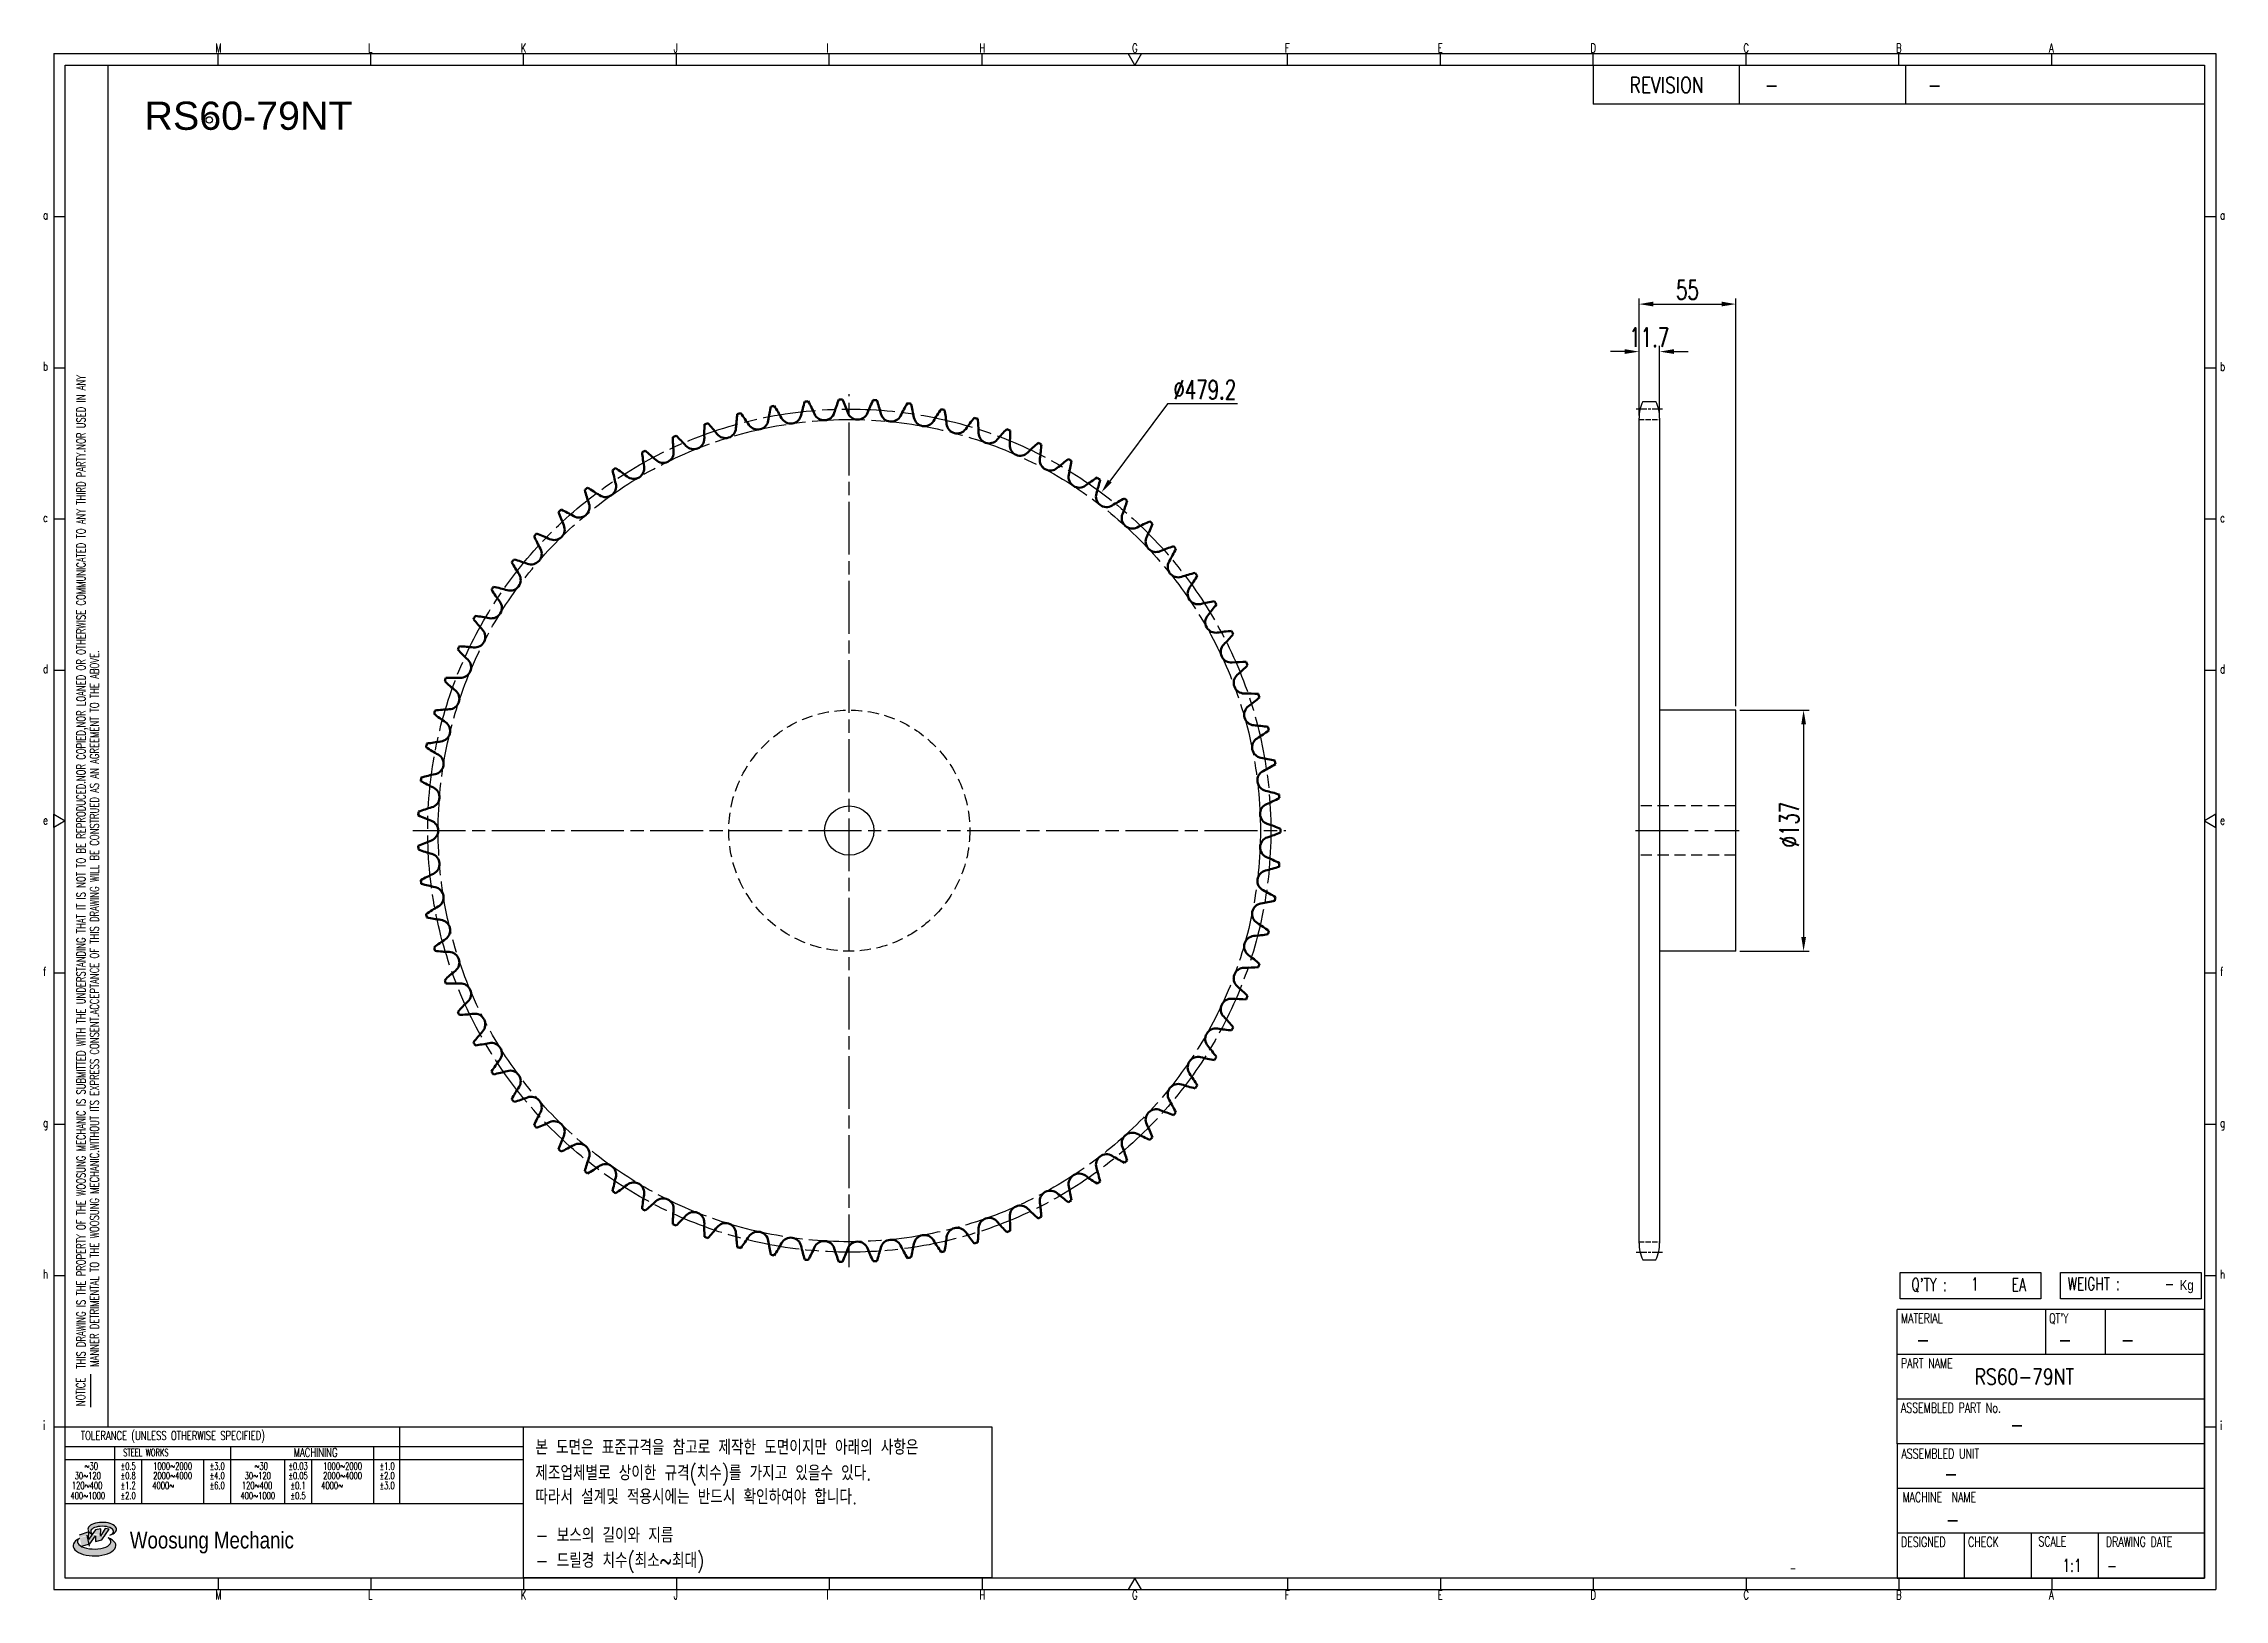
# Model space of a CAD drawing. Header units: millimetres. Extents: x 24037 to 25276, y 26 to 910.
import ezdxf
from ezdxf.enums import TextEntityAlignment as Align

# ---------------------------------------------------------------- set-up
doc = ezdxf.new("R2010")
doc.units = ezdxf.units.MM
for name, pattern in [('AM_ISO02W050', [7.5, 6, -1.5]), ('AM_ISO02W050x2', [3.75, 3, -0.75]), ('AM_ISO08W050', [18, 12, -1.5, 3, -1.5]), ('AM_ISO08W050x2', [9, 6, -0.75, 1.5, -0.75]), ('HIDDEN', [9.525, 6.35, -3.175])]:
    doc.linetypes.add(name, pattern=pattern)
for name, color, linetype, lineweight in [('AM_0N', 7, 'Continuous', 50), ('AM_3N', 6, 'AM_ISO02W050', 25), ('AM_7N', 4, 'AM_ISO08W050', 25)]:
    doc.layers.add(name, color=color, linetype=linetype, lineweight=lineweight)
for name, color, linetype in [('HL', 2, 'HIDDEN'), ('S-DIM', 7, 'Continuous'), ('TITLE', 7, 'Continuous'), ('도면레이아웃', 7, 'Continuous')]:
    doc.layers.add(name, color=color, linetype=linetype)
doc.styles.add('HAN', font='ROMANS.shx', dxfattribs={"width": 0.7, "bigfont": 'whgtxt.shx'})
doc.styles.add('HKD_ST2', font='romans.shx', dxfattribs={"width": 0.7, "height": 4, "bigfont": '@extfont2.shx'})
doc.styles.add('HSG', font='SIMPLEX.shx', dxfattribs={"width": 0.7, "bigfont": 'HSG.shx'})
doc.styles.add('ROMANS', font='romans.shx', dxfattribs={"width": 0.7, "bigfont": 'whgtxt.shx'})
doc.styles.add('SLDTEXTSTYLE4', font='arial.ttf', dxfattribs={"width": 0.8})
doc.styles.get("Standard").update_dxf_attribs({"font": 'arial.ttf'})
doc.dimstyles.new('APP23', dxfattribs={"dimscale": 4.5, "dimtxt": 2.4, "dimasz": 1.8, "dimexe": 0.7, "dimexo": 0.5, "dimgap": 0.6, "dimtad": 1, "dimtoh": 1, "dimdec": 1, "dimrnd": 0.01, "dimzin": 9, "dimdsep": 46, "dimtxsty": 'HSG', "dimcen": 0, "dimclrd": 1, "dimclre": 1, "dimclrt": 256, "dimazin": 2, "dimtp": 1, "dimtm": 1, "dimtfac": 0.5, "dimtdec": 1, "dimtix": 1, "dimtofl": 0, "dimtmove": 0, "dimatfit": 3, "dimfxl": 0, "dimtvp": 1, "dimtolj": 2, "dimlwd": -1, "dimlwe": -1, "dimarcsym": 0})

# ---------------------------------------------------------------- blocks, each defined once
blk = doc.blocks.new('SUYWSHJH')
at = {"layer": '도면레이아웃'}
h = blk.add_hatch(color=10, dxfattribs=at)
h.paths.add_polyline_path([(1.544, 35.177), (1.554, 34.966), (1.779, 35.034), (2.054, 35.422), (1.908, 35.446), (1.728, 35.167), (1.741, 35.439), (1.547, 35.405), (1.292, 35.041), (1.295, 35.33), (0.943, 35.208), (1.03, 34.8), (1.336, 34.885)])
edge = h.paths.add_edge_path()
edge.add_ellipse((1.795, 35.421), major_axis=(-0.53, 0), ratio=0.487785, start_angle=122.36065, end_angle=403.39574)
edge.add_line((1.411, 35.244), (1.419, 35.261))
edge.add_ellipse((1.798, 35.344), major_axis=(-0.423, 0), ratio=0.444396, start_angle=131.58977, end_angle=386.19408, ccw=False)
edge = h.paths.add_edge_path()
edge.add_ellipse((1.512, 34.815), major_axis=(-0.793, 0), ratio=0.480113, start_angle=314.67633, end_angle=590.85213)
edge.add_ellipse((1.501, 34.958), major_axis=(-0.62, 0), ratio=0.43311, start_angle=331.7024, end_angle=574.42495, ccw=False)
for p, q in [((0, 90.118), (80.15, 90.118)), ((0, 90.118), (0, 33.191)), ((6.089, 89.693), (6.089, 90.118)), ((11.753, 89.693), (11.753, 90.118)), ((17.418, 89.693), (17.418, 90.118)), ((23.082, 89.693), (23.082, 90.118)), ((28.746, 89.693), (28.746, 90.118)), ((34.411, 89.693), (34.411, 90.118)), ((45.739, 89.693), (45.739, 90.118)), ((51.404, 89.693), (51.404, 90.118)), ((57.068, 89.693), (57.068, 90.118)), ((62.732, 89.693), (62.732, 90.118)), ((68.397, 89.693), (68.397, 90.118)), ((74.061, 89.693), (74.061, 90.118)), ((80.15, 90.118), (80.15, 33.191)), ((0, 84.085), (0.425, 84.085)), ((79.725, 84.085), (80.15, 84.085)), ((0, 78.478), (0.425, 78.478)), ((79.725, 78.478), (80.15, 78.478)), ((0, 72.87), (0.425, 72.87)), ((79.725, 72.87), (80.15, 72.87)), ((0, 67.262), (0.425, 67.262)), ((79.725, 67.262), (80.15, 67.262)), ((0, 56.047), (0.425, 56.047)), ((79.725, 56.047), (80.15, 56.047)), ((0, 50.439), (0.425, 50.439)), ((79.725, 50.439), (80.15, 50.439)), ((0, 44.832), (0.425, 44.832)), ((79.725, 44.832), (80.15, 44.832)), ((1.377, 39.947), (1.377, 41.174)), ((0, 39.224), (0.425, 39.224)), ((79.725, 39.224), (80.15, 39.224)), ((0, 33.191), (80.15, 33.191)), ((6.089, 33.616), (6.089, 33.191)), ((11.753, 33.616), (11.753, 33.191)), ((17.418, 33.616), (17.418, 33.191)), ((23.082, 33.616), (23.082, 33.191)), ((28.746, 33.616), (28.746, 33.191)), ((34.411, 33.616), (34.411, 33.191)), ((45.739, 33.616), (45.739, 33.191)), ((51.404, 33.616), (51.404, 33.191)), ((57.068, 33.616), (57.068, 33.191)), ((62.732, 33.616), (62.732, 33.191)), ((68.397, 33.616), (68.397, 33.191)), ((74.061, 33.616), (74.061, 33.191))]:
    blk.add_line(p, q)
at = {"color": 2}
for p, q in [((2.017, 39.224), (2.017, 89.693)), ((0.425, 39.224), (17.418, 39.224)), ((12.816, 39.224), (12.816, 36.382)), ((17.418, 33.616), (17.418, 39.224)), ((0.425, 38.487), (17.418, 38.487)), ((0.425, 38.012), (17.418, 38.012)), ((2.257, 38.487), (2.257, 36.382)), ((3.257, 38.012), (3.257, 36.382)), ((5.557, 38.012), (5.557, 36.382)), ((6.557, 38.5), (6.557, 36.382)), ((8.557, 38.012), (8.557, 36.382)), ((9.557, 38.026), (9.557, 36.382)), ((11.857, 38.487), (11.857, 36.382)), ((0.425, 36.382), (17.418, 36.382))]:
    blk.add_line(p, q, dxfattribs=at)
at = {"color": 6, "ltscale": 0.5}
for p, q in [((57.068, 89.693), (57.068, 88.246)), ((62.47, 89.693), (62.47, 88.246)), ((68.635, 89.693), (68.635, 88.246)), ((79.725, 88.246), (57.068, 88.246)), ((68.336, 38.59), (68.336, 43.563)), ((79.725, 43.563), (68.336, 43.563)), ((73.827, 43.563), (73.827, 41.905)), ((76.037, 43.563), (76.037, 41.905)), ((79.725, 38.59), (79.725, 43.563)), ((79.725, 41.905), (68.336, 41.905)), ((79.725, 40.248), (68.336, 40.248)), ((68.336, 38.59), (68.336, 33.616)), ((79.725, 38.59), (68.336, 38.59)), ((79.725, 33.616), (79.725, 38.59)), ((79.725, 36.932), (68.336, 36.932)), ((79.725, 35.274), (68.336, 35.274)), ((70.822, 33.616), (70.822, 35.274)), ((73.309, 33.616), (73.309, 35.274)), ((75.796, 33.616), (75.796, 35.274)), ((68.336, 33.616), (79.725, 33.616))]:
    blk.add_line(p, q, dxfattribs=at)
for points in [[(40.075, 89.693), (39.83, 90.118), (40.32, 90.118)], [(0.425, 89.693), (79.725, 89.693), (79.725, 33.616), (0.425, 33.616)], [(0.425, 61.679), (0, 61.433), (0, 61.924)], [(79.725, 61.679), (80.15, 61.433), (80.15, 61.924)], [(40.075, 33.616), (39.83, 33.191), (40.32, 33.191)]]:
    blk.add_lwpolyline(points, close=True)
at = {"layer": 'TITLE', "color": 20}
for p, q in [((68.449, 43.961), (68.449, 44.936)), ((68.449, 44.936), (73.654, 44.936)), ((73.654, 44.936), (73.654, 43.961)), ((74.39, 43.961), (74.39, 44.936)), ((74.39, 44.936), (79.595, 44.936)), ((79.595, 44.936), (79.595, 43.961)), ((73.654, 43.961), (68.449, 43.961)), ((79.595, 43.961), (74.39, 43.961))]:
    blk.add_line(p, q, dxfattribs=at)
at = {"layer": '도면레이아웃'}
for p, q in [((1.295, 35.33), (0.943, 35.208)), ((1.03, 34.8), (1.336, 34.885)), ((1.224, 35.208), (1.311, 34.8)), ((1.224, 35.208), (1.224, 35.208)), ((1.547, 35.405), (1.292, 35.041)), ((1.292, 35.041), (1.295, 35.33)), ((1.336, 34.885), (1.544, 35.177)), ((1.419, 35.261), (1.411, 35.244)), ((1.544, 35.177), (1.554, 34.966)), ((1.741, 35.439), (1.547, 35.405)), ((1.554, 34.966), (1.779, 35.034)), ((1.908, 35.446), (1.728, 35.167)), ((1.728, 35.167), (1.741, 35.439)), ((1.779, 35.034), (2.054, 35.422)), ((2.054, 35.422), (1.908, 35.446))]:
    blk.add_line(p, q, dxfattribs=at)
for centre, major_axis, ratio, start_param, end_param in [((1.795, 35.421), (-0.53, 0), 0.487785, 2.135596, 7.040584), ((1.512, 34.815), (-0.793, 0), 0.480113, 5.492138, 10.312315), ((1.501, 34.958), (-0.62, 0), 0.43311, 5.789299, 10.025607), ((1.798, 35.344), (-0.423, 0), 0.444396, 2.296675, 6.740358)]:
    blk.add_ellipse(centre, major_axis=major_axis, ratio=ratio, start_param=start_param, end_param=end_param, dxfattribs=at)
at = {"color": 4, "style": 'HKD_ST2', "width": 0.7}
for s, p in [('M', (5.988, 90.164)), ('L', (11.652, 90.164)), ('K', (17.316, 90.164)), ('J', (22.981, 90.164)), ('I', (28.645, 90.164)), ('H', (34.309, 90.164)), ('G', (39.974, 90.164)), ('F', (45.638, 90.164)), ('E', (51.302, 90.164)), ('D', (56.967, 90.164)), ('C', (62.631, 90.164)), ('B', (68.295, 90.164)), ('A', (73.96, 90.164)), ('a', (-0.395, 83.976)), ('a', (80.305, 83.97)), ('b', (-0.395, 78.368)), ('b', (80.305, 78.362)), ('c', (-0.395, 72.76)), ('c', (80.305, 72.754)), ('d', (-0.395, 67.153)), ('d', (80.305, 67.147)), ('e', (-0.395, 61.545)), ('e', (80.305, 61.539)), ('f', (-0.395, 55.937)), ('f', (80.305, 55.931)), ('g', (-0.395, 50.33)), ('g', (80.305, 50.324)), ('h', (-0.395, 44.722)), ('h', (80.305, 44.716)), ('i', (-0.395, 39.114)), ('i', (80.305, 39.108)), ('M', (5.988, 32.824)), ('L', (11.652, 32.824)), ('K', (17.316, 32.824)), ('J', (22.981, 32.824)), ('I', (28.645, 32.824)), ('H', (34.309, 32.824)), ('G', (39.974, 32.824)), ('F', (45.638, 32.824)), ('E', (51.302, 32.824)), ('D', (56.967, 32.824)), ('C', (62.631, 32.824)), ('B', (68.295, 32.824)), ('A', (73.96, 32.824))]:
    blk.add_text(s, height=0.326, dxfattribs=at).set_placement(p)
for s, height, style, width, p in [('REVISION', 0.5806, 'HAN', 0.8, (58.415, 88.664)), ('-', 0.581, 'HAN', 0.8, (63.426, 88.664)), ('-', 0.581, 'HAN', 0.8, (69.468, 88.664)), ("Q'TY : ", 0.4746, 'HKD_ST2', 0.7, (68.857, 44.253)), ('1', 0.475, 'HKD_ST2', 0.7, (71.071, 44.275)), ('EA', 0.4746, 'HKD_ST2', 0.7, (72.578, 44.253)), ('WEIGHT : ', 0.4746, 'HKD_ST2', 0.7, (74.65, 44.286)), ('-', 0.581, 'HAN', 0.8, (69.029, 42.157)), ('-', 0.581, 'HAN', 0.8, (74.289, 42.157)), ('-', 0.581, 'HAN', 0.8, (76.623, 42.157)), ('-', 0.581, 'HAN', 0.8, (72.515, 39.013)), ('-', 0.581, 'HAN', 0.8, (70.067, 37.189)), ('-', 0.581, 'HAN', 0.8, (70.126, 35.48)), ('1:1', 0.4746, 'HKD_ST2', 0.7, (74.458, 33.848)), ('-', 0.475, 'HKD_ST2', 0.7, (76.112, 33.837))]:
    blk.add_text(s, height=height, dxfattribs=dict(style=style, width=width)).set_placement(p)
at = {"color": 6, "style": 'HKD_ST2', "width": 0.7}
for s, p in [(' THIS DRAWING IS THE PROPERTY OF THE WOOSUNG MECHANIC IS SUBMITTED WITH THE UNDERSTANDING THAT IT IS NOT TO BE REPRODUCED.NOR COPIED,NOR LOANED OR OTHERWISE COMMUNICATED TO ANY THIRD PARTY.NOR USED IN ANY', (1.173, 41.217)), ('MANNER DETRIMENTAL TO THE WOOSUNG MECHANIC.WITHOUT ITS EXPRESS CONSENT.ACCEPTANCE OF THIS DRAWING WILL BE CONSTRUED AS AN AGREEMENT TO THE ABOVE.', (1.672, 41.447))]:
    blk.add_text(s, height=0.326266, rotation=90, dxfattribs=at).set_placement(p)
at = {"style": 'HKD_ST2', "width": 0.7}
blk.add_text('-', height=0.475, dxfattribs=at).set_placement((78.613, 44.286), align=Align.RIGHT)
at = {"color": 4, "style": 'HKD_ST2', "width": 0.7}
for s, height, p in [('MATERIAL', 0.3651, (68.474, 43.425)), ("QT'Y", 0.3651, (73.965, 43.425)), ('PART NAME', 0.3651, (68.474, 41.756)), ('ASSEMBLED PART No.', 0.36511, (68.474, 40.109)), ('ASSEMBLED UNIT', 0.36511, (68.49, 38.408)), ('MACHINE  NAME', 0.36511, (68.532, 36.794)), ('DESIGNED', 0.3651, (68.474, 35.136)), ('CHECK', 0.3651, (70.961, 35.136)), ('SCALE', 0.3651, (73.566, 35.153)), ('DRAWING DATE', 0.36511, (76.071, 35.141))]:
    blk.add_text(s, height=height, dxfattribs=at).set_placement(p, align=Align.TOP_LEFT)
at = {"style": 'HKD_ST2', "width": 0.7}
blk.add_text('NOTICE', height=0.3263, rotation=90, dxfattribs=at).set_placement((1.163, 39.988))
for s, height, style, width, p in [('TOLERANCE (UNLESS OTHERWISE SPECIFIED)', 0.32627, 'HKD_ST2', 0.7, (4.417, 38.896)), ('-', 0.326, 'ROMANS', 0.65, (64.469, 33.975))]:
    blk.add_text(s, height=height, dxfattribs=dict(style=style, width=width)).set_placement(p, align=Align.MIDDLE_CENTER)
at = {"color": 4, "style": 'HKD_ST2', "width": 0.7}
for s, height, p in [('STEEL WORKS', 0.26101, (3.416, 38.268)), ('MACHINING', 0.3263, (9.707, 38.27)), ('%%P0.5', 0.261, (2.757, 37.762)), ('%%P0.8', 0.261, (2.757, 37.411)), ('%%P3.0', 0.261, (6.057, 37.762)), ('%%P4.0', 0.261, (6.057, 37.411)), ('%%P0.03', 0.261, (9.057, 37.762)), ('%%P0.05', 0.261, (9.057, 37.411)), ('%%P1.0', 0.261, (12.357, 37.762)), ('%%P2.0', 0.261, (12.357, 37.411)), ('%%P1.2', 0.261, (2.757, 37.045)), ('%%P2.0', 0.261, (2.757, 36.67)), ('%%P6.0', 0.261, (6.057, 37.045)), ('%%P0.1', 0.261, (9.057, 37.045)), ('%%P0.5', 0.261, (9.057, 36.67)), ('%%P3.0', 0.261, (12.357, 37.045))]:
    blk.add_text(s, height=height, dxfattribs=at).set_placement(p, align=Align.MIDDLE)
for s, height, p in [('30%%126120', 0.261, (1.263, 37.411)), ('%%12630', 0.261, (1.389, 37.762)), ('2000%%1264000', 0.26101, (4.407, 37.411)), ('1000%%1262000', 0.26101, (4.407, 37.762)), ('30%%126120', 0.261, (7.563, 37.411)), ('%%12630', 0.261, (7.689, 37.762)), ('2000%%1264000', 0.26101, (10.707, 37.411)), ('1000%%1262000', 0.26101, (10.707, 37.762)), ('400%%1261000', 0.26101, (1.263, 36.67)), ('120%%126400', 0.26101, (1.237, 37.045)), ('4000%%126', 0.261, (4.061, 37.045)), ('400%%1261000', 0.26101, (7.563, 36.67)), ('120%%126400', 0.26101, (7.537, 37.045)), ('4000%%126', 0.261, (10.321, 37.045))]:
    blk.add_text(s, height=height, dxfattribs=at).set_placement(p, align=Align.MIDDLE_CENTER)
at = {"color": 1, "style": 'SLDTEXTSTYLE4', "width": 0.8}
blk.add_text('Woosung Mechanic', height=0.61957, dxfattribs=at).set_placement((2.822, 34.711))
at = {"layer": 'TITLE', "width": 0.8}
blk.add_text('Kg', height=0.3789, dxfattribs=at).set_placement((78.807, 44.286))
blk = doc.blocks.new('*D2')
at = {"layer": 'Defpoints', "color": 0, "transparency": 16777216}
for p in [(24955.5, 735.1), (24943.8, 696.6), (24955.5, 696.6)]:
    blk.add_point(p, dxfattribs=at)
at = {"layer": 'S-DIM', "color": 1, "transparency": 16777216}
for p, q in [((24935.7, 735.1), (24927.6, 735.1)), ((24943.8, 698.8), (24943.8, 738.3)), ((24955.5, 698.8), (24955.5, 738.3)), ((24963.6, 735.1), (24971.7, 735.1))]:
    blk.add_line(p, q, dxfattribs=at)
for points in [[(24935.7, 736.5), (24935.7, 733.8), (24943.8, 735.1)], [(24963.6, 736.5), (24963.6, 733.8), (24955.5, 735.1)]]:
    blk.add_solid(points, dxfattribs=at)
at = {"layer": 'S-DIM', "transparency": 16777216, "insert": (24949.6, 743.2), "char_height": 10.8, "attachment_point": 5, "style": 'HSG'}
blk.add_mtext('\\A2;11.7', dxfattribs=at)
blk = doc.blocks.new('*D3')
at = {"layer": 'Defpoints', "color": 0, "transparency": 16777216}
for p in [(24998.8, 762.1), (24943.8, 696.6), (24998.8, 531.4)]:
    blk.add_point(p, dxfattribs=at)
at = {"layer": 'S-DIM', "color": 1, "transparency": 16777216}
for p, q in [((24943.8, 698.8), (24943.8, 765.3)), ((24951.9, 762.1), (24990.7, 762.1)), ((24998.8, 533.6), (24998.8, 765.3))]:
    blk.add_line(p, q, dxfattribs=at)
for points in [[(24951.9, 763.5), (24951.9, 760.8), (24943.8, 762.1)], [(24990.7, 763.5), (24990.7, 760.8), (24998.8, 762.1)]]:
    blk.add_solid(points, dxfattribs=at)
at = {"layer": 'S-DIM', "transparency": 16777216, "insert": (24971.3, 770.2), "char_height": 10.8, "attachment_point": 5, "style": 'HSG'}
blk.add_mtext('\\A2;55', dxfattribs=at)
blk = doc.blocks.new('*D4')
at = {"layer": 'Defpoints', "color": 0, "transparency": 16777216}
for p in [(24998.8, 531.4), (24998.8, 394.4), (25037.3, 394.4)]:
    blk.add_point(p, dxfattribs=at)
at = {"layer": 'S-DIM', "color": 1, "transparency": 16777216}
for p, q in [((25001, 531.4), (25040.5, 531.4)), ((25037.3, 523.3), (25037.3, 402.5)), ((25001, 394.4), (25040.5, 394.4))]:
    blk.add_line(p, q, dxfattribs=at)
for points in [[(25036, 523.3), (25038.7, 523.3), (25037.3, 531.4)], [(25036, 402.5), (25038.7, 402.5), (25037.3, 394.4)]]:
    blk.add_solid(points, dxfattribs=at)
at = {"layer": 'S-DIM', "transparency": 16777216, "insert": (25029.2, 466.3), "char_height": 10.8, "attachment_point": 5, "rotation": 90, "style": 'HSG'}
blk.add_mtext('\\A2;%%c137', dxfattribs=at)
blk = doc.blocks.new('*D5')
at = {"layer": 'Defpoints', "color": 0, "transparency": 16777216}
for p in [(24638.2, 655), (24351.8, 270.8)]:
    blk.add_point(p, dxfattribs=at)
at = {"layer": 'S-DIM', "color": 1, "transparency": 16777216}
for p, q in [((24675.8, 705.4), (24643, 661.5)), ((24715.6, 705.4), (24675.8, 705.4))]:
    blk.add_line(p, q, dxfattribs=at)
blk.add_solid([(24641.9, 662.3), (24644.1, 660.7), (24638.2, 655)], dxfattribs=at)
at = {"layer": 'S-DIM', "transparency": 16777216, "insert": (24697, 713.5), "char_height": 10.8, "attachment_point": 5, "style": 'HSG'}
blk.add_mtext('\\A2;∅479.2', dxfattribs=at)

msp = doc.modelspace()

# ---------------------------------------------------------------- linework, layer by layer
for p, q in [((24945.86, 706.74), (24953.39, 706.74)), ((24943.78, 228.54), (24943.78, 697.24)), ((24955.48, 697.24), (24955.48, 228.54)), ((24998.78, 531.39), (24955.48, 531.39)), ((24998.78, 394.39), (24998.78, 531.39)), ((24998.78, 394.39), (24955.48, 394.39)), ((24945.86, 219.04), (24953.39, 219.04))]:
    msp.add_line(p, q)
at = {"color": 4}
msp.add_lwpolyline([(24309.89, 124.14), (24576.05, 124.14), (24576.05, 38.17), (24309.89, 38.17)], close=True, dxfattribs=at)
for centre, radius in [((24131.24, 866.74), 1.85), ((24494.97, 462.89), 14)]:
    msp.add_circle(centre, radius)
for centre, start, end in [((24966.48, 697.24), 155.25994, 180), ((24932.78, 697.24), 0, 24.74006), ((24966.48, 228.54), 180, 204.74006), ((24932.78, 228.54), 335.25994, 0)]:
    msp.add_arc(centre, 22.7, start, end)
at = {"layer": 'AM_0N'}
for centre, radius, start, end in [((24580.58, 673.66), 115.77, 163.42532, 167.40506), ((24494.97, 462.89), 245.11, 95.45542, 95.93699), ((24369.43, 652.6), 115.77, 23.98734, 27.96708), ((24597.05, 666.2), 115.77, 158.86836, 162.8481), ((24494.97, 462.89), 245.11, 90.89846, 91.38002), ((24384.9, 661.98), 115.77, 19.43038, 23.41012), ((24612.88, 657.44), 115.77, 154.3114, 158.29114), ((24494.97, 462.89), 245.11, 86.34149, 86.82306), ((24401.06, 670.09), 115.77, 14.87342, 18.85316), ((24494.97, 462.89), 245.11, 109.12631, 109.60787), ((24328.15, 617.55), 115.77, 37.65823, 41.63797), ((24546.11, 684.56), 115.77, 172.53925, 176.51899), ((24494.97, 462.89), 245.11, 104.56934, 105.05091), ((24340.96, 630.32), 115.77, 33.10127, 37.08101), ((24442.98, 696.83), 6.01, 213.10127, 351.96203), ((24563.56, 679.8), 115.77, 167.98229, 171.96203), ((24494.97, 462.89), 245.11, 100.01238, 100.49395), ((24354.75, 642.03), 115.77, 28.5443, 32.52404), ((24461.73, 700.22), 6.01, 208.5443, 347.40506), ((24480.69, 702.11), 6.01, 203.98734, 342.8481), ((24499.74, 702.49), 6.01, 199.43038, 338.29114), ((24518.76, 701.35), 6.01, 194.87342, 333.73418), ((24627.97, 647.46), 115.77, 149.75444, 153.73418), ((24494.97, 462.89), 245.11, 81.78453, 82.2661), ((24417.82, 676.9), 115.77, 10.31646, 14.2962), ((24537.63, 698.71), 6.01, 190.31646, 329.17722), ((24642.21, 636.31), 115.77, 145.19748, 149.17722), ((24494.97, 462.89), 245.11, 77.22757, 77.70914), ((24435.07, 682.35), 115.77, 5.75949, 9.73923), ((24655.52, 624.07), 115.77, 140.64051, 144.62025), ((24494.97, 462.89), 245.11, 72.67061, 73.15218), ((24452.69, 686.42), 115.77, 1.20253, 5.18227), ((24494.97, 462.89), 245.11, 113.68327, 114.16483), ((24510.35, 689.86), 115.77, 181.65317, 185.63291), ((24316.39, 603.81), 115.77, 42.21519, 46.19493), ((24406.58, 685.64), 6.01, 222.21519, 1.07595), ((24528.34, 687.92), 115.77, 177.09621, 181.07595), ((24424.56, 691.96), 6.01, 217.65823, 356.51899), ((24556.23, 694.57), 6.01, 185.75949, 324.62025), ((24574.44, 688.98), 6.01, 181.20253, 320.06329), ((24667.82, 610.8), 115.77, 136.08355, 140.06329), ((24494.97, 462.89), 245.11, 68.11365, 68.59521), ((24592.16, 681.95), 6.01, 176.64557, 315.50633), ((24470.58, 689.07), 115.77, 356.64557, 0.62531), ((24679.02, 596.6), 115.77, 131.52659, 135.50633), ((24494.97, 462.89), 245.11, 63.55668, 64.03825), ((24488.63, 690.3), 115.77, 352.08861, 356.06835), ((24372.41, 668.82), 6.01, 231.32911, 10.18987), ((24494.97, 462.89), 245.11, 118.24023, 118.7218), ((24492.27, 690.37), 115.77, 186.21013, 190.18987), ((24305.75, 589.18), 115.77, 46.77215, 50.75189), ((24389.16, 677.91), 6.01, 226.77215, 5.63291), ((24609.25, 673.53), 6.01, 172.08861, 310.94937), ((24689.07, 581.55), 115.77, 126.96963, 130.94937), ((24494.97, 462.89), 245.11, 58.99972, 59.48129), ((24506.72, 690.08), 115.77, 347.53165, 351.51139), ((24494.97, 462.89), 245.11, 127.35415, 127.83572), ((24288.14, 557.61), 115.77, 55.88608, 59.86582), ((24356.44, 658.44), 6.01, 235.88608, 14.74684), ((24494.97, 462.89), 245.11, 122.79719, 123.27876), ((24474.21, 689.43), 115.77, 190.7671, 194.74684), ((24296.32, 573.74), 115.77, 51.32911, 55.30885), ((24625.63, 663.79), 6.01, 167.53165, 306.39241), ((24697.88, 565.76), 115.77, 122.41267, 126.39241), ((24524.73, 688.43), 115.77, 342.97468, 346.95442), ((24494.97, 462.89), 245.11, 54.44276, 54.92433), ((24494.97, 462.89), 245.11, 131.91112, 132.39268), ((24281.27, 540.88), 115.77, 60.44304, 64.42278), ((24341.34, 646.81), 6.01, 240.44304, 19.3038), ((24456.27, 687.07), 115.77, 195.32406, 199.3038), ((24641.17, 652.77), 6.01, 162.97468, 301.83544), ((24705.41, 549.31), 115.77, 117.8557, 121.83544), ((24542.56, 685.35), 115.77, 338.41772, 342.39746), ((24494.97, 462.89), 245.11, 49.8858, 50.36737), ((24327.21, 634.02), 6.01, 245, 23.86076), ((24438.59, 683.28), 115.77, 199.88102, 203.86076), ((24655.8, 640.56), 6.01, 158.41772, 297.27848), ((24711.61, 532.32), 115.77, 113.29874, 117.27848), ((24560.08, 680.87), 115.77, 333.86076, 337.8405), ((24494.97, 462.89), 245.11, 45.32884, 45.8104), ((24314.15, 620.15), 6.01, 249.55696, 28.41772), ((24494.97, 462.89), 245.11, 136.46808, 136.94964), ((24421.25, 678.11), 115.77, 204.43798, 208.41772), ((24275.75, 523.65), 115.77, 65, 68.97974), ((24669.41, 627.22), 6.01, 153.86076, 292.72152), ((24716.44, 514.89), 115.77, 108.74178, 112.72152), ((24577.19, 675.01), 115.77, 329.3038, 333.28354), ((24494.97, 462.89), 245.11, 40.77187, 41.25344), ((24302.23, 605.29), 6.01, 254.11392, 32.97468), ((24494.97, 462.89), 245.11, 141.02504, 141.50661), ((24404.39, 671.57), 115.77, 208.99494, 212.97468), ((24271.61, 506.04), 115.77, 69.55696, 73.5367), ((24681.91, 612.84), 6.01, 149.3038, 288.16456), ((24719.87, 497.13), 115.77, 104.18482, 108.16456), ((24593.79, 667.8), 115.77, 324.74684, 328.72658), ((24494.97, 462.89), 245.11, 36.21491, 36.69648), ((24494.97, 462.89), 245.11, 145.582, 146.06357), ((24388.09, 663.71), 115.77, 213.55191, 217.53165), ((24268.89, 488.16), 115.77, 74.11392, 78.09366), ((24693.23, 597.51), 6.01, 144.74684, 283.60759), ((24494.97, 462.89), 245.11, 150.13896, 150.62053), ((24372.48, 654.59), 115.77, 218.10887, 222.08861), ((24267.6, 470.12), 115.77, 78.67089, 82.65063), ((24291.52, 589.53), 6.01, 258.67089, 37.53165), ((24721.88, 479.15), 115.77, 99.62786, 103.60759), ((24703.3, 581.34), 6.01, 140.18987, 279.05063), ((24609.75, 659.31), 115.77, 320.18987, 324.16961), ((24494.97, 462.89), 245.11, 31.65795, 32.13952), ((24282.1, 572.96), 6.01, 263.22785, 42.08861), ((24722.46, 461.07), 115.77, 95.07089, 99.05063), ((24625, 649.57), 115.77, 315.63291, 319.61265), ((24494.97, 462.89), 245.11, 27.10099, 27.58256), ((24494.97, 462.89), 245.11, 154.69593, 155.17749), ((24357.63, 644.25), 115.77, 222.66583, 226.64557), ((24267.74, 452.03), 115.77, 83.22785, 87.20759), ((24274.03, 555.7), 6.01, 267.78481, 46.64557), ((24712.05, 564.41), 6.01, 135.63291, 274.49367), ((24721.59, 443.01), 115.77, 90.51393, 94.49367), ((24494.97, 462.89), 245.11, 22.54403, 23.02559), ((24494.97, 462.89), 245.11, 159.25289, 159.73445), ((24343.66, 632.76), 115.77, 227.22279, 231.20253), ((24269.32, 434.01), 115.77, 87.78481, 91.76455), ((24719.43, 546.84), 6.01, 131.07595, 269.93671), ((24639.42, 638.65), 115.77, 311.07595, 315.05569), ((24267.36, 537.85), 6.01, 272.34177, 51.20253), ((24725.39, 528.74), 6.01, 126.51899, 265.37975), ((24719.3, 425.06), 115.77, 85.95697, 89.93671), ((24652.92, 626.61), 115.77, 306.51899, 310.49873), ((24494.97, 462.89), 245.11, 17.98706, 18.46863), ((24494.97, 462.89), 245.11, 163.80985, 164.29142), ((24330.64, 620.2), 115.77, 231.77975, 235.75949), ((24272.33, 416.17), 115.77, 92.34177, 96.32151), ((24262.12, 519.53), 6.01, 276.89873, 55.75949), ((24715.58, 407.36), 115.77, 81.40001, 85.37975), ((24494.97, 462.89), 245.11, 13.4301, 13.91167), ((24494.97, 462.89), 245.11, 168.36681, 168.84838), ((24318.66, 606.65), 115.77, 236.33672, 240.31646), ((24276.75, 398.63), 115.77, 96.89873, 100.87847), ((24729.9, 510.23), 6.01, 121.96203, 260.82278), ((24665.43, 613.55), 115.77, 301.96203, 305.94176), ((24258.36, 500.85), 6.01, 281.4557, 60.31646), ((24732.91, 491.42), 6.01, 117.40506, 256.26582), ((24710.47, 390.01), 115.77, 76.84305, 80.82278), ((24676.86, 599.53), 115.77, 297.40506, 301.3848), ((24494.97, 462.89), 245.11, 8.87314, 9.35471), ((24494.97, 462.89), 245.11, 172.92377, 173.40534), ((24307.8, 592.19), 115.77, 240.89368, 244.87342), ((24282.54, 381.5), 115.77, 101.4557, 105.43544), ((24256.09, 481.93), 6.01, 286.01266, 64.87342), ((24704, 373.12), 115.77, 72.28608, 76.26582), ((24494.97, 462.89), 245.11, 4.31618, 4.79775), ((24494.97, 462.89), 245.11, 177.48074, 177.9623), ((24298.12, 576.91), 115.77, 245.45064, 249.43038), ((24289.68, 364.88), 115.77, 106.01266, 109.9924), ((24734.43, 472.42), 6.01, 112.8481, 251.70886), ((24687.14, 584.65), 115.77, 292.8481, 296.82784), ((24255.33, 462.89), 6.01, 290.56962, 69.43038), ((24734.43, 453.37), 6.01, 108.29114, 247.1519), ((24696.21, 356.79), 115.77, 67.72912, 71.70886), ((24696.21, 568.99), 115.77, 288.29114, 292.27088), ((24494.97, 462.89), 245.11, 359.75922, 0.24078), ((24298.12, 348.88), 115.77, 110.56962, 114.54936), ((24494.97, 462.89), 245.11, 182.0377, 182.51926), ((24289.68, 560.91), 115.77, 250.0076, 253.98734), ((24256.09, 443.85), 6.01, 295.12658, 73.98734), ((24687.14, 341.14), 115.77, 63.17216, 67.1519), ((24307.8, 333.6), 115.77, 115.12658, 119.10632), ((24494.97, 462.89), 245.11, 186.59466, 187.07623), ((24732.91, 434.37), 6.01, 103.73418, 242.59494), ((24704, 552.67), 115.77, 283.73418, 287.71392), ((24494.97, 462.89), 245.11, 355.20225, 355.68382), ((24282.54, 544.29), 115.77, 254.56456, 258.5443), ((24258.36, 424.93), 6.01, 299.68354, 78.5443), ((24729.9, 415.56), 6.01, 99.17722, 238.03797), ((24710.47, 535.78), 115.77, 279.17722, 283.15695), ((24676.86, 326.26), 115.77, 58.6152, 62.59494), ((24494.97, 462.89), 245.11, 350.64529, 351.12686), ((24318.66, 319.14), 115.77, 119.68354, 123.66328), ((24494.97, 462.89), 245.11, 191.15162, 191.63319), ((24276.75, 527.15), 115.77, 259.12153, 263.10127), ((24262.12, 406.25), 6.01, 304.24051, 83.10127), ((24665.43, 312.24), 115.77, 54.05824, 58.03797), ((24330.64, 305.58), 115.77, 124.24051, 128.22025), ((24725.39, 397.04), 6.01, 94.62025, 233.48101), ((24715.58, 518.43), 115.77, 274.62025, 278.59999), ((24494.97, 462.89), 245.11, 346.08833, 346.5699), ((24494.97, 462.89), 245.11, 195.70858, 196.19015), ((24272.33, 509.61), 115.77, 263.67849, 267.65823), ((24267.36, 387.93), 6.01, 308.79747, 87.65823), ((24719.43, 378.94), 6.01, 90.06329, 228.92405), ((24719.3, 500.72), 115.77, 270.06329, 274.04303), ((24652.92, 299.17), 115.77, 49.50127, 53.48101), ((24494.97, 462.89), 245.11, 341.53137, 342.01294), ((24343.66, 293.02), 115.77, 128.79747, 132.77721), ((24494.97, 462.89), 245.11, 200.26555, 200.74711), ((24269.32, 491.78), 115.77, 268.23545, 272.21519), ((24274.03, 370.09), 6.01, 313.35443, 92.21519), ((24639.42, 287.14), 115.77, 44.94431, 48.92405), ((24357.63, 281.54), 115.77, 133.35443, 137.33417), ((24494.97, 462.89), 245.11, 204.82251, 205.30407), ((24712.05, 361.38), 6.01, 85.50633, 224.36709), ((24721.59, 482.78), 115.77, 265.50633, 269.48607), ((24494.97, 462.89), 245.11, 336.97441, 337.45597), ((24267.74, 473.76), 115.77, 272.79241, 276.77215), ((24282.1, 352.83), 6.01, 317.91139, 96.77215), ((24372.48, 271.2), 115.77, 137.91139, 141.89113), ((24703.3, 344.45), 6.01, 80.94937, 219.81013), ((24722.46, 464.71), 115.77, 260.94937, 264.92911), ((24625, 276.22), 115.77, 40.38735, 44.36709), ((24494.97, 462.89), 245.11, 332.41744, 332.89901), ((24494.97, 462.89), 245.11, 209.37947, 209.86104), ((24267.6, 455.67), 115.77, 277.34937, 281.32911), ((24291.52, 336.26), 6.01, 322.46835, 101.32911), ((24609.75, 266.48), 115.77, 35.83039, 39.81013), ((24388.09, 262.07), 115.77, 142.46835, 146.44809), ((24494.97, 462.89), 245.11, 213.93643, 214.418), ((24268.89, 437.63), 115.77, 281.90634, 285.88608), ((24302.23, 320.5), 6.01, 327.02532, 105.88608), ((24693.23, 328.27), 6.01, 76.39241, 215.25316), ((24593.79, 257.98), 115.77, 31.27342, 35.25316), ((24721.88, 446.63), 115.77, 256.39241, 260.37214), ((24494.97, 462.89), 245.11, 327.86048, 328.34205), ((24404.39, 254.22), 115.77, 147.02532, 151.00506), ((24494.97, 462.89), 245.11, 218.49339, 218.97496), ((24271.61, 419.74), 115.77, 286.4633, 290.44304), ((24314.15, 305.63), 6.01, 331.58228, 110.44304), ((24681.91, 312.95), 6.01, 71.83544, 210.6962), ((24577.19, 250.78), 115.77, 26.71646, 30.6962), ((24719.87, 428.66), 115.77, 251.83544, 255.81518), ((24494.97, 462.89), 245.11, 323.30352, 323.78509), ((24421.25, 247.68), 115.77, 151.58228, 155.56202), ((24327.21, 291.76), 6.01, 336.13924, 115), ((24669.41, 298.57), 6.01, 67.27848, 206.13924), ((24716.44, 410.9), 115.77, 247.27848, 251.25822), ((24494.97, 462.89), 245.11, 318.74656, 319.22813), ((24494.97, 462.89), 245.11, 223.05036, 223.53192), ((24275.75, 402.13), 115.77, 291.02026, 295), ((24438.59, 242.5), 115.77, 156.13924, 160.11898), ((24655.8, 285.23), 6.01, 62.72152, 201.58228), ((24711.61, 393.47), 115.77, 242.72152, 246.70126), ((24560.08, 244.92), 115.77, 22.1595, 26.13924), ((24494.97, 462.89), 245.11, 314.1896, 314.67116), ((24494.97, 462.89), 245.11, 227.60732, 228.08888), ((24281.27, 384.91), 115.77, 295.57722, 299.55696), ((24341.34, 278.98), 6.01, 340.6962, 119.55696), ((24456.27, 238.72), 115.77, 160.6962, 164.67594), ((24356.44, 267.35), 6.01, 345.25316, 124.11392), ((24641.17, 273.01), 6.01, 58.16456, 197.02532), ((24705.41, 376.47), 115.77, 238.16456, 242.1443), ((24542.56, 240.43), 115.77, 17.60254, 21.58228), ((24494.97, 462.89), 245.11, 309.63263, 310.1142), ((24494.97, 462.89), 245.11, 232.16428, 232.64585), ((24288.14, 368.18), 115.77, 300.13418, 304.11392), ((24474.21, 236.35), 115.77, 165.25316, 169.2329), ((24296.32, 352.04), 115.77, 304.69115, 308.67089), ((24372.41, 256.96), 6.01, 349.81013, 128.67089), ((24625.63, 262), 6.01, 53.60759, 192.46835), ((24506.72, 235.71), 115.77, 8.48861, 12.46835), ((24697.88, 360.03), 115.77, 233.60759, 237.58733), ((24524.73, 237.36), 115.77, 13.04558, 17.02532), ((24494.97, 462.89), 245.11, 305.07567, 305.55724), ((24494.97, 462.89), 245.11, 236.72124, 237.20281), ((24492.27, 235.42), 115.77, 169.81013, 173.78987), ((24494.97, 462.89), 245.11, 241.2782, 241.75977), ((24305.75, 336.61), 115.77, 309.24811, 313.22785), ((24389.16, 247.88), 6.01, 354.36709, 133.22785), ((24592.16, 243.84), 6.01, 44.49367, 183.35443), ((24679.02, 329.19), 115.77, 224.49367, 228.47341), ((24609.25, 252.25), 6.01, 49.05063, 187.91139), ((24488.63, 235.49), 115.77, 3.93165, 7.91139), ((24689.07, 344.23), 115.77, 229.05063, 233.03037), ((24494.97, 462.89), 245.11, 300.51871, 301.00028), ((24510.35, 235.92), 115.77, 174.36709, 178.34683), ((24494.97, 462.89), 245.11, 245.83517, 246.31673), ((24316.39, 321.98), 115.77, 313.80507, 317.78481), ((24406.58, 240.15), 6.01, 358.92405, 137.78481), ((24528.34, 237.86), 115.77, 178.92405, 182.90379), ((24328.15, 308.23), 115.77, 318.36203, 322.34177), ((24424.56, 233.83), 6.01, 3.48101, 142.34177), ((24556.23, 231.21), 6.01, 35.37975, 174.24051), ((24452.69, 239.37), 115.77, 354.81773, 358.79747), ((24574.44, 236.81), 6.01, 39.93671, 178.79747), ((24667.82, 314.99), 115.77, 219.93671, 223.91645), ((24470.58, 236.71), 115.77, 359.37469, 3.35443), ((24494.97, 462.89), 245.11, 295.96175, 296.44332), ((24494.97, 462.89), 245.11, 250.39213, 250.87369), ((24546.11, 241.22), 115.77, 183.48101, 187.46075), ((24494.97, 462.89), 245.11, 254.94909, 255.43066), ((24340.96, 295.47), 115.77, 322.91899, 326.89873), ((24442.98, 228.96), 6.01, 8.03797, 146.89873), ((24563.56, 245.99), 115.77, 188.03797, 192.01771), ((24354.75, 283.76), 115.77, 327.47596, 331.4557), ((24461.73, 225.57), 6.01, 12.59494, 151.4557), ((24580.58, 252.12), 115.77, 192.59494, 196.57468), ((24369.43, 273.18), 115.77, 332.03292, 336.01266), ((24480.69, 223.68), 6.01, 17.1519, 156.01266), ((24597.05, 259.59), 115.77, 197.1519, 201.13164), ((24384.9, 263.81), 115.77, 336.58988, 340.56962), ((24499.74, 223.3), 6.01, 21.70886, 160.56962), ((24612.88, 268.34), 115.77, 201.70886, 205.6886), ((24401.06, 255.69), 115.77, 341.14684, 345.12658), ((24518.76, 224.43), 6.01, 26.26582, 165.12658), ((24627.97, 278.33), 115.77, 206.26582, 210.24556), ((24417.82, 248.89), 115.77, 345.7038, 349.68354), ((24537.63, 227.08), 6.01, 30.82278, 169.68354), ((24642.21, 289.48), 115.77, 210.82278, 214.80252), ((24494.97, 462.89), 245.11, 282.29086, 282.77243), ((24435.07, 243.43), 115.77, 350.26077, 354.24051), ((24655.52, 301.72), 115.77, 215.37975, 219.35949), ((24494.97, 462.89), 245.11, 286.84782, 287.32939), ((24494.97, 462.89), 245.11, 291.40479, 291.88635), ((24494.97, 462.89), 245.11, 259.50605, 259.98762), ((24494.97, 462.89), 245.11, 264.06301, 264.54458), ((24494.97, 462.89), 245.11, 268.61998, 269.10154), ((24494.97, 462.89), 245.11, 273.17694, 273.65851), ((24494.97, 462.89), 245.11, 277.7339, 278.21547)]:
    msp.add_arc(centre, radius, start, end, dxfattribs=at)
at = {"layer": 'AM_3N', "linetype": 'AM_ISO02W050x2'}
for p, q in [((24943.78, 696.58), (24955.48, 696.58)), ((24943.78, 229.21), (24955.48, 229.21))]:
    msp.add_line(p, q, dxfattribs=at)
at = {"layer": 'AM_7N', "linetype": 'AM_ISO08W050x2', "ltscale": 5}
for p, q in [((24494.97, 214.78), (24494.97, 711)), ((24246.87, 462.89), (24743.08, 462.89)), ((24941.78, 462.89), (25000.78, 462.89))]:
    msp.add_line(p, q, dxfattribs=at)
at = {"layer": 'AM_7N', "linetype": 'AM_ISO08W050x2'}
for p, q in [((24942.21, 702.54), (24957.04, 702.54)), ((24942.21, 223.25), (24957.04, 223.25))]:
    msp.add_line(p, q, dxfattribs=at)
at = {"layer": 'AM_7N', "linetype": 'AM_ISO08W050x2', "ltscale": 5}
for radius in [239.58, 233.63]:
    msp.add_circle((24494.97, 462.89), radius, dxfattribs=at)
at = {"layer": 'HL'}
for p, q in [((24998.78, 476.89), (24943.78, 476.89)), ((24998.78, 448.89), (24943.78, 448.89))]:
    msp.add_line(p, q, dxfattribs=at)
msp.add_circle((24494.97, 462.89), 68.5, dxfattribs=at)

# ---------------------------------------------------------------- block references
at = {"xscale": 15.33158536894296, "yscale": 15.33158536894296, "zscale": 15.33158536894296}
msp.add_blockref('SUYWSHJH', (24042.85, -477.22), dxfattribs=at)

# ---------------------------------------------------------------- texts
at = {"color": 2}
msp.add_text('RS60-79NT', height=16.019, dxfattribs=at).set_placement((24094.47, 861.15))
at = {"style": 'HAN', "width": 0.8}
msp.add_text('RS60-79NT', height=8.902, dxfattribs=at).set_placement((25134.57, 148.09))
at = {"color": 4, "style": 'HAN', "width": 0.8}
for s, p in [('본 도면은 표준규격을 참고로 제작한 도면이지만 아래의 사항은', (24316.56, 108.23)), ('제조업체별로 상이한 규격(치수)를 가지고 있을수 있다.', (24316.56, 93.63)), ('따라서 설계및 적용시에는 반드시 확인하여야 합니다.', (24316.56, 80.08)), ('- 보스의 길이와 지름', (24316.56, 58.24)), ('- 드릴경 치수(최소~최대)', (24316.56, 43.89))]:
    msp.add_text(s, height=8.4226, dxfattribs=at).set_placement(p)

# ---------------------------------------------------------------- dimensions: what is measured, and where the dimension line sits
at = {"layer": 'S-DIM'}
dim = msp.add_linear_dim(base=(24998.78, 762.1), p1=(24943.78, 696.58), p2=(24998.78, 531.39), dimstyle='APP23', dxfattribs=at)
dim.commit()
dim.dimension.update_dxf_attribs({"geometry": '*D3', "text_midpoint": (24971.28, 770.2)})
dim = msp.add_linear_dim(base=(24955.48, 735.1), p1=(24943.78, 696.58), p2=(24955.48, 696.58), dimstyle='APP23', dxfattribs=at)
dim.commit()
dim.dimension.update_dxf_attribs({"geometry": '*D2', "text_midpoint": (24949.63, 735.1), "dimtype": 128})
dim = msp.add_diameter_dim_2p(p1=(24351.77, 270.82), p2=(24638.18, 654.97), dimstyle='APP23', dxfattribs=at)
dim.commit()
dim.dimension.update_dxf_attribs({"geometry": '*D5', "text_midpoint": (24697.02, 705.41), "dimtype": 131})
dim = msp.add_linear_dim(base=(25037.31, 394.39), p1=(24998.78, 531.39), p2=(24998.78, 394.39), angle=90, text='%%c<>', dimstyle='APP23', dxfattribs=at)
dim.commit()
dim.dimension.update_dxf_attribs({"geometry": '*D4', "text_midpoint": (25037.31, 466.32), "dimtype": 128})

doc.saveas('drawing.dxf')
